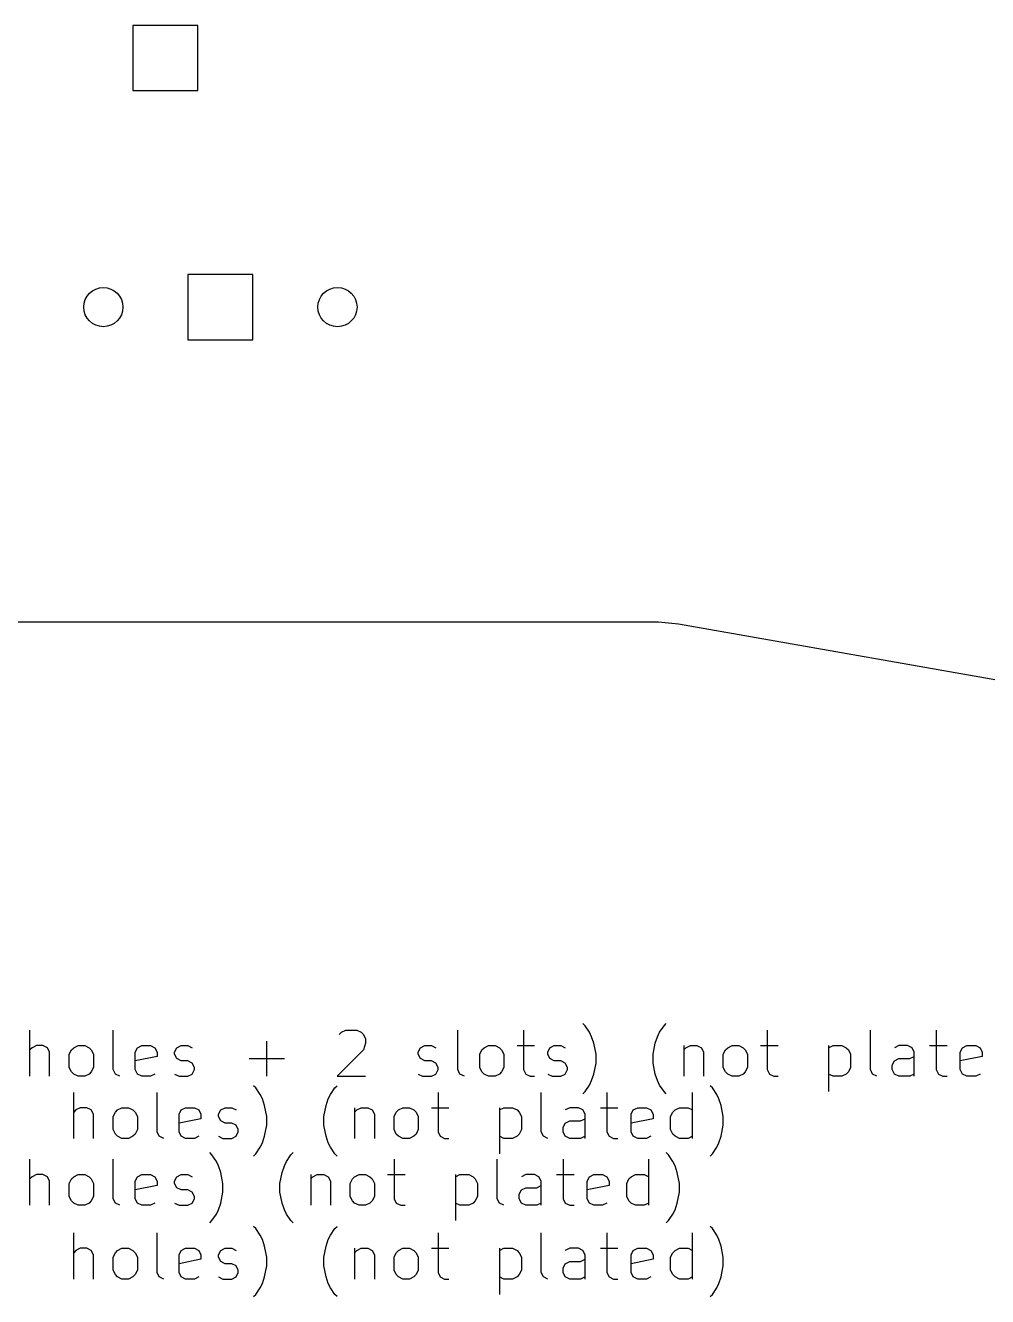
# Model space of a CAD drawing. Extents: x 52 to 383, y -189 to -68.
# Drawn here: x 93.4 to 135.1, y -189.4 to -134.2 of the extents above; entities that cross this region are included whole.
import ezdxf

# ---------------------------------------------------------------- set-up
doc = ezdxf.new("R2010")
doc.units = 0
doc.layers.add('BLACK', color=7, linetype='CONTINUOUS')

msp = doc.modelspace()

# ---------------------------------------------------------------- linework, layer by layer
at = {"layer": 'BLACK', "linetype": 'CONTINUOUS'}
for p, q in [((100.844, -134.192), (98.016, -134.192)), ((98.016, -134.192), (98.016, -137.021)), ((100.844, -137.021), (100.844, -134.192)), ((98.016, -137.021), (100.844, -137.021)), ((103.232, -145.002), (100.404, -145.002)), ((100.404, -145.002), (100.404, -147.831)), ((103.232, -147.831), (103.232, -145.002)), ((100.404, -147.831), (103.232, -147.831)), ((120.829, -160.091), (58.7374, -160.091)), ((121.696, -160.167), (120.829, -160.091)), ((191.113, -172.386), (121.696, -160.167)), ((117.642, -177.601), (117.547, -177.506)), ((117.833, -177.886), (117.642, -177.601)), ((120.88, -177.886), (121.071, -177.601)), ((121.071, -177.601), (121.166, -177.506)), ((93.5469, -179.791), (93.5469, -177.791)), ((97.1659, -179.506), (97.1659, -177.791)), ((106.975, -177.982), (107.071, -177.886)), ((107.071, -177.886), (107.261, -177.791)), ((107.261, -177.791), (107.737, -177.791)), ((107.737, -177.791), (107.928, -177.886)), ((107.928, -177.886), (108.023, -177.982)), ((108.023, -177.982), (108.118, -178.172)), ((112.118, -179.506), (112.118, -177.791)), ((114.975, -177.791), (114.975, -179.506)), ((117.928, -178.077), (117.833, -177.886)), ((118.023, -178.363), (117.928, -178.077)), ((120.69, -178.363), (120.785, -178.077)), ((120.785, -178.077), (120.88, -177.886)), ((125.547, -177.791), (125.547, -179.506)), ((130.023, -179.506), (130.023, -177.791)), ((132.88, -177.791), (132.88, -179.506)), ((93.6421, -178.553), (93.5469, -178.648)), ((93.8326, -178.458), (93.6421, -178.553)), ((94.1183, -178.458), (93.8326, -178.458)), ((94.3088, -178.553), (94.1183, -178.458)), ((94.404, -178.744), (94.3088, -178.553)), ((95.2612, -178.839), (95.3564, -178.648)), ((95.3564, -178.648), (95.4516, -178.553)), ((95.4516, -178.553), (95.6421, -178.458)), ((95.6421, -178.458), (95.9278, -178.458)), ((95.9278, -178.458), (96.1183, -178.553)), ((96.1183, -178.553), (96.2135, -178.648)), ((96.2135, -178.648), (96.3088, -178.839)), ((98.1183, -178.744), (98.2135, -178.553)), ((98.2135, -178.553), (98.404, -178.458)), ((98.404, -178.458), (98.785, -178.458)), ((98.785, -178.458), (98.9754, -178.553)), ((98.9754, -178.553), (99.0707, -178.744)), ((99.8326, -178.744), (99.9278, -178.553)), ((99.9278, -178.553), (100.118, -178.458)), ((100.118, -178.458), (100.404, -178.458)), ((100.404, -178.458), (100.594, -178.553)), ((103.833, -179.791), (103.833, -178.267)), ((108.023, -178.648), (106.88, -179.791)), ((108.118, -178.363), (108.023, -178.648)), ((108.118, -178.172), (108.118, -178.363)), ((110.404, -178.744), (110.499, -178.553)), ((110.499, -178.553), (110.69, -178.458)), ((110.69, -178.458), (110.975, -178.458)), ((110.975, -178.458), (111.166, -178.553)), ((113.071, -178.839), (113.166, -178.648)), ((113.166, -178.648), (113.261, -178.553)), ((113.261, -178.553), (113.452, -178.458)), ((113.452, -178.458), (113.737, -178.458)), ((113.737, -178.458), (113.928, -178.553)), ((113.928, -178.553), (114.023, -178.648)), ((114.023, -178.648), (114.118, -178.839)), ((114.69, -178.458), (115.452, -178.458)), ((116.023, -178.744), (116.118, -178.553)), ((116.118, -178.553), (116.309, -178.458)), ((116.309, -178.458), (116.594, -178.458)), ((116.594, -178.458), (116.785, -178.553)), ((118.118, -178.839), (118.023, -178.363)), ((120.594, -178.839), (120.69, -178.363)), ((121.928, -178.458), (121.928, -179.791)), ((121.928, -178.648), (122.023, -178.553)), ((122.023, -178.553), (122.214, -178.458)), ((122.214, -178.458), (122.499, -178.458)), ((122.499, -178.458), (122.69, -178.553)), ((122.69, -178.553), (122.785, -178.744)), ((123.642, -178.839), (123.737, -178.648)), ((123.737, -178.648), (123.833, -178.553)), ((123.833, -178.553), (124.023, -178.458)), ((124.023, -178.458), (124.309, -178.458)), ((124.309, -178.458), (124.499, -178.553)), ((124.499, -178.553), (124.594, -178.648)), ((124.594, -178.648), (124.69, -178.839)), ((125.261, -178.458), (126.023, -178.458)), ((128.214, -178.458), (128.214, -180.458)), ((128.214, -178.553), (128.404, -178.458)), ((128.404, -178.458), (128.785, -178.458)), ((128.785, -178.458), (128.975, -178.553)), ((128.975, -178.553), (129.071, -178.648)), ((129.071, -178.648), (129.166, -178.839)), ((131.261, -178.458), (131.071, -178.553)), ((131.642, -178.458), (131.261, -178.458)), ((131.833, -178.553), (131.642, -178.458)), ((131.928, -178.744), (131.833, -178.553)), ((132.594, -178.458), (133.356, -178.458)), ((133.928, -178.744), (134.023, -178.553)), ((134.023, -178.553), (134.214, -178.458)), ((134.214, -178.458), (134.594, -178.458)), ((134.594, -178.458), (134.785, -178.553)), ((134.785, -178.553), (134.88, -178.744)), ((94.404, -179.791), (94.404, -178.744)), ((95.2612, -179.41), (95.2612, -178.839)), ((96.3088, -178.839), (96.3088, -179.41)), ((98.1183, -179.506), (98.1183, -178.744)), ((99.0707, -178.934), (98.1183, -179.125)), ((99.0707, -178.744), (99.0707, -178.934)), ((99.8326, -178.839), (99.8326, -178.744)), ((99.9278, -179.029), (99.8326, -178.839)), ((100.118, -179.125), (99.9278, -179.029)), ((100.404, -179.125), (100.118, -179.125)), ((100.594, -179.22), (100.404, -179.125)), ((100.69, -179.41), (100.594, -179.22)), ((103.071, -179.029), (104.594, -179.029)), ((110.404, -178.839), (110.404, -178.744)), ((110.499, -179.029), (110.404, -178.839)), ((110.69, -179.125), (110.499, -179.029)), ((110.975, -179.125), (110.69, -179.125)), ((111.166, -179.22), (110.975, -179.125)), ((111.261, -179.41), (111.166, -179.22)), ((113.071, -179.41), (113.071, -178.839)), ((114.118, -178.839), (114.118, -179.41)), ((116.023, -178.839), (116.023, -178.744)), ((116.118, -179.029), (116.023, -178.839)), ((116.309, -179.125), (116.118, -179.029)), ((116.594, -179.125), (116.309, -179.125)), ((116.785, -179.22), (116.594, -179.125)), ((116.88, -179.41), (116.785, -179.22)), ((118.023, -179.696), (118.118, -179.22)), ((118.118, -179.22), (118.118, -178.839)), ((120.594, -179.22), (120.594, -178.839)), ((120.69, -179.696), (120.594, -179.22)), ((122.785, -178.744), (122.785, -179.791)), ((123.642, -179.41), (123.642, -178.839)), ((124.69, -178.839), (124.69, -179.41)), ((129.166, -178.839), (129.166, -179.41)), ((130.975, -179.315), (131.071, -179.125)), ((131.071, -179.125), (131.261, -179.029)), ((131.261, -179.029), (131.737, -179.029)), ((131.737, -179.029), (131.928, -178.934)), ((131.928, -179.791), (131.928, -178.744)), ((133.928, -179.506), (133.928, -178.744)), ((134.88, -178.934), (133.928, -179.125)), ((134.88, -178.744), (134.88, -178.934)), ((95.3564, -179.601), (95.2612, -179.41)), ((95.4516, -179.696), (95.3564, -179.601)), ((95.6421, -179.791), (95.4516, -179.696)), ((95.9278, -179.791), (95.6421, -179.791)), ((96.1183, -179.696), (95.9278, -179.791)), ((96.2135, -179.601), (96.1183, -179.696)), ((96.3088, -179.41), (96.2135, -179.601)), ((97.2612, -179.696), (97.1659, -179.506)), ((97.4516, -179.791), (97.2612, -179.696)), ((98.2135, -179.696), (98.1183, -179.506)), ((98.404, -179.791), (98.2135, -179.696)), ((98.785, -179.791), (98.404, -179.791)), ((98.9754, -179.696), (98.785, -179.791)), ((99.8326, -179.696), (100.023, -179.791)), ((100.023, -179.791), (100.404, -179.791)), ((100.404, -179.791), (100.594, -179.696)), ((100.594, -179.696), (100.69, -179.506)), ((100.69, -179.506), (100.69, -179.41)), ((106.88, -179.791), (108.118, -179.791)), ((110.404, -179.696), (110.594, -179.791)), ((110.594, -179.791), (110.975, -179.791)), ((110.975, -179.791), (111.166, -179.696)), ((111.166, -179.696), (111.261, -179.506)), ((111.261, -179.506), (111.261, -179.41)), ((112.214, -179.696), (112.118, -179.506)), ((112.404, -179.791), (112.214, -179.696)), ((113.166, -179.601), (113.071, -179.41)), ((113.261, -179.696), (113.166, -179.601)), ((113.452, -179.791), (113.261, -179.696)), ((113.737, -179.791), (113.452, -179.791)), ((113.928, -179.696), (113.737, -179.791)), ((114.023, -179.601), (113.928, -179.696)), ((114.118, -179.41), (114.023, -179.601)), ((114.975, -179.506), (115.071, -179.696)), ((115.071, -179.696), (115.261, -179.791)), ((115.261, -179.791), (115.452, -179.791)), ((116.023, -179.696), (116.214, -179.791)), ((116.214, -179.791), (116.594, -179.791)), ((116.594, -179.791), (116.785, -179.696)), ((116.785, -179.696), (116.88, -179.506)), ((116.88, -179.506), (116.88, -179.41)), ((117.928, -179.982), (118.023, -179.696)), ((120.785, -179.982), (120.69, -179.696)), ((123.737, -179.601), (123.642, -179.41)), ((123.833, -179.696), (123.737, -179.601)), ((124.023, -179.791), (123.833, -179.696)), ((124.309, -179.791), (124.023, -179.791)), ((124.499, -179.696), (124.309, -179.791)), ((124.594, -179.601), (124.499, -179.696)), ((124.69, -179.41), (124.594, -179.601)), ((125.547, -179.506), (125.642, -179.696)), ((125.642, -179.696), (125.833, -179.791)), ((125.833, -179.791), (126.023, -179.791)), ((128.404, -179.791), (128.214, -179.696)), ((128.785, -179.791), (128.404, -179.791)), ((128.975, -179.696), (128.785, -179.791)), ((129.071, -179.601), (128.975, -179.696)), ((129.166, -179.41), (129.071, -179.601)), ((130.118, -179.696), (130.023, -179.506)), ((130.309, -179.791), (130.118, -179.696)), ((130.975, -179.506), (130.975, -179.315)), ((131.071, -179.696), (130.975, -179.506)), ((131.261, -179.791), (131.071, -179.696)), ((131.737, -179.791), (131.261, -179.791)), ((131.928, -179.696), (131.737, -179.791)), ((132.88, -179.506), (132.975, -179.696)), ((132.975, -179.696), (133.166, -179.791)), ((133.166, -179.791), (133.356, -179.791)), ((134.023, -179.696), (133.928, -179.506)), ((134.214, -179.791), (134.023, -179.696)), ((134.594, -179.791), (134.214, -179.791)), ((134.785, -179.696), (134.594, -179.791)), ((103.356, -180.301), (103.261, -180.206)), ((103.547, -180.586), (103.356, -180.301)), ((106.594, -180.586), (106.785, -180.301)), ((106.785, -180.301), (106.88, -180.206)), ((117.642, -180.458), (117.833, -180.172)), ((117.833, -180.172), (117.928, -179.982)), ((120.88, -180.172), (120.785, -179.982)), ((121.071, -180.458), (120.88, -180.172)), ((123.166, -180.301), (123.071, -180.206)), ((123.356, -180.586), (123.166, -180.301)), ((95.4516, -182.491), (95.4516, -180.491)), ((99.0707, -182.206), (99.0707, -180.491)), ((103.642, -180.777), (103.547, -180.586)), ((103.737, -181.063), (103.642, -180.777)), ((106.404, -181.063), (106.499, -180.777)), ((106.499, -180.777), (106.594, -180.586)), ((111.261, -180.491), (111.261, -182.206)), ((115.737, -182.206), (115.737, -180.491)), ((117.547, -180.553), (117.642, -180.458)), ((118.594, -180.491), (118.594, -182.206)), ((121.166, -180.553), (121.071, -180.458)), ((122.309, -182.491), (122.309, -180.491)), ((123.452, -180.777), (123.356, -180.586)), ((123.547, -181.063), (123.452, -180.777)), ((95.5469, -181.253), (95.4516, -181.348)), ((95.7373, -181.158), (95.5469, -181.253)), ((96.0231, -181.158), (95.7373, -181.158)), ((96.2135, -181.253), (96.0231, -181.158)), ((96.3088, -181.444), (96.2135, -181.253)), ((96.3088, -182.491), (96.3088, -181.444)), ((97.1659, -181.539), (97.2612, -181.348)), ((97.2612, -181.348), (97.3564, -181.253)), ((97.3564, -181.253), (97.5469, -181.158)), ((97.5469, -181.158), (97.8326, -181.158)), ((97.8326, -181.158), (98.0231, -181.253)), ((98.0231, -181.253), (98.1183, -181.348)), ((98.1183, -181.348), (98.2135, -181.539)), ((100.023, -181.444), (100.118, -181.253)), ((100.023, -182.206), (100.023, -181.444)), ((100.118, -181.253), (100.309, -181.158)), ((100.309, -181.158), (100.69, -181.158)), ((100.69, -181.158), (100.88, -181.253)), ((100.88, -181.253), (100.975, -181.444)), ((100.975, -181.444), (100.975, -181.634)), ((101.737, -181.444), (101.833, -181.253)), ((101.737, -181.539), (101.737, -181.444)), ((101.833, -181.253), (102.023, -181.158)), ((102.023, -181.158), (102.309, -181.158)), ((102.309, -181.158), (102.499, -181.253)), ((103.833, -181.539), (103.737, -181.063)), ((106.309, -181.539), (106.404, -181.063)), ((107.642, -181.158), (107.642, -182.491)), ((107.642, -181.348), (107.737, -181.253)), ((107.737, -181.253), (107.928, -181.158)), ((107.928, -181.158), (108.214, -181.158)), ((108.214, -181.158), (108.404, -181.253)), ((108.404, -181.253), (108.499, -181.444)), ((108.499, -181.444), (108.499, -182.491)), ((109.356, -181.539), (109.452, -181.348)), ((109.452, -181.348), (109.547, -181.253)), ((109.547, -181.253), (109.737, -181.158)), ((109.737, -181.158), (110.023, -181.158)), ((110.023, -181.158), (110.214, -181.253)), ((110.214, -181.253), (110.309, -181.348)), ((110.309, -181.348), (110.404, -181.539)), ((110.975, -181.158), (111.737, -181.158)), ((113.928, -181.158), (113.928, -183.158)), ((113.928, -181.253), (114.118, -181.158)), ((114.118, -181.158), (114.499, -181.158)), ((114.499, -181.158), (114.69, -181.253)), ((114.69, -181.253), (114.785, -181.348)), ((114.785, -181.348), (114.88, -181.539)), ((116.975, -181.158), (116.785, -181.253)), ((117.356, -181.158), (116.975, -181.158)), ((117.547, -181.253), (117.356, -181.158)), ((117.642, -181.444), (117.547, -181.253)), ((117.642, -182.491), (117.642, -181.444)), ((118.309, -181.158), (119.071, -181.158)), ((119.642, -181.444), (119.737, -181.253)), ((119.642, -182.206), (119.642, -181.444)), ((119.737, -181.253), (119.928, -181.158)), ((119.928, -181.158), (120.309, -181.158)), ((120.309, -181.158), (120.499, -181.253)), ((120.499, -181.253), (120.594, -181.444)), ((120.594, -181.444), (120.594, -181.634)), ((121.356, -181.539), (121.452, -181.348)), ((121.452, -181.348), (121.547, -181.253)), ((121.547, -181.253), (121.737, -181.158)), ((121.737, -181.158), (122.118, -181.158)), ((122.118, -181.158), (122.309, -181.253)), ((123.642, -181.539), (123.547, -181.063)), ((97.1659, -182.11), (97.1659, -181.539)), ((98.2135, -181.539), (98.2135, -182.11)), ((100.975, -181.634), (100.023, -181.825)), ((101.833, -181.729), (101.737, -181.539)), ((102.023, -181.825), (101.833, -181.729)), ((102.309, -181.825), (102.023, -181.825)), ((102.499, -181.92), (102.309, -181.825)), ((102.594, -182.11), (102.499, -181.92)), ((103.737, -182.396), (103.833, -181.92)), ((103.833, -181.92), (103.833, -181.539)), ((106.309, -181.92), (106.309, -181.539)), ((106.404, -182.396), (106.309, -181.92)), ((109.356, -182.11), (109.356, -181.539)), ((110.404, -181.539), (110.404, -182.11)), ((114.88, -181.539), (114.88, -182.11)), ((116.69, -182.015), (116.785, -181.825)), ((116.69, -182.206), (116.69, -182.015)), ((116.785, -181.825), (116.975, -181.729)), ((116.975, -181.729), (117.452, -181.729)), ((117.452, -181.729), (117.642, -181.634)), ((120.594, -181.634), (119.642, -181.825)), ((121.356, -182.11), (121.356, -181.539)), ((123.547, -182.396), (123.642, -181.92)), ((123.642, -181.92), (123.642, -181.539)), ((97.2612, -182.301), (97.1659, -182.11)), ((97.3564, -182.396), (97.2612, -182.301)), ((97.5469, -182.491), (97.3564, -182.396)), ((97.8326, -182.491), (97.5469, -182.491)), ((98.0231, -182.396), (97.8326, -182.491)), ((98.1183, -182.301), (98.0231, -182.396)), ((98.2135, -182.11), (98.1183, -182.301)), ((99.1659, -182.396), (99.0707, -182.206)), ((99.3564, -182.491), (99.1659, -182.396)), ((100.118, -182.396), (100.023, -182.206)), ((100.309, -182.491), (100.118, -182.396)), ((100.69, -182.491), (100.309, -182.491)), ((100.88, -182.396), (100.69, -182.491)), ((101.737, -182.396), (101.928, -182.491)), ((101.928, -182.491), (102.309, -182.491)), ((102.309, -182.491), (102.499, -182.396)), ((102.499, -182.396), (102.594, -182.206)), ((102.594, -182.206), (102.594, -182.11)), ((103.642, -182.682), (103.737, -182.396)), ((106.499, -182.682), (106.404, -182.396)), ((109.452, -182.301), (109.356, -182.11)), ((109.547, -182.396), (109.452, -182.301)), ((109.737, -182.491), (109.547, -182.396)), ((110.023, -182.491), (109.737, -182.491)), ((110.214, -182.396), (110.023, -182.491)), ((110.309, -182.301), (110.214, -182.396)), ((110.404, -182.11), (110.309, -182.301)), ((111.261, -182.206), (111.356, -182.396)), ((111.356, -182.396), (111.547, -182.491)), ((111.547, -182.491), (111.737, -182.491)), ((114.118, -182.491), (113.928, -182.396)), ((114.499, -182.491), (114.118, -182.491)), ((114.69, -182.396), (114.499, -182.491)), ((114.785, -182.301), (114.69, -182.396)), ((114.88, -182.11), (114.785, -182.301)), ((115.833, -182.396), (115.737, -182.206)), ((116.023, -182.491), (115.833, -182.396)), ((116.785, -182.396), (116.69, -182.206)), ((116.975, -182.491), (116.785, -182.396)), ((117.452, -182.491), (116.975, -182.491)), ((117.642, -182.396), (117.452, -182.491)), ((118.594, -182.206), (118.69, -182.396)), ((118.69, -182.396), (118.88, -182.491)), ((118.88, -182.491), (119.071, -182.491)), ((119.737, -182.396), (119.642, -182.206)), ((119.928, -182.491), (119.737, -182.396)), ((120.309, -182.491), (119.928, -182.491)), ((120.499, -182.396), (120.309, -182.491)), ((121.452, -182.301), (121.356, -182.11)), ((121.547, -182.396), (121.452, -182.301)), ((121.737, -182.491), (121.547, -182.396)), ((122.118, -182.491), (121.737, -182.491)), ((122.309, -182.396), (122.118, -182.491)), ((123.452, -182.682), (123.547, -182.396)), ((101.452, -183.201), (101.356, -183.106)), ((103.356, -183.158), (103.547, -182.872)), ((103.547, -182.872), (103.642, -182.682)), ((104.88, -183.201), (104.975, -183.106)), ((106.594, -182.872), (106.499, -182.682)), ((106.785, -183.158), (106.594, -182.872)), ((121.261, -183.201), (121.166, -183.106)), ((123.166, -183.158), (123.356, -182.872)), ((123.356, -182.872), (123.452, -182.682)), ((93.5469, -185.391), (93.5469, -183.391)), ((97.1659, -185.106), (97.1659, -183.391)), ((101.642, -183.486), (101.452, -183.201)), ((101.737, -183.677), (101.642, -183.486)), ((101.833, -183.963), (101.737, -183.677)), ((103.261, -183.253), (103.356, -183.158)), ((104.499, -183.963), (104.594, -183.677)), ((104.594, -183.677), (104.69, -183.486)), ((104.69, -183.486), (104.88, -183.201)), ((106.88, -183.253), (106.785, -183.158)), ((109.356, -183.391), (109.356, -185.106)), ((113.833, -185.106), (113.833, -183.391)), ((116.69, -183.391), (116.69, -185.106)), ((120.404, -185.391), (120.404, -183.391)), ((121.452, -183.486), (121.261, -183.201)), ((121.547, -183.677), (121.452, -183.486)), ((121.642, -183.963), (121.547, -183.677)), ((123.071, -183.253), (123.166, -183.158)), ((93.6421, -184.153), (93.5469, -184.248)), ((93.8326, -184.058), (93.6421, -184.153)), ((94.1183, -184.058), (93.8326, -184.058)), ((94.3088, -184.153), (94.1183, -184.058)), ((94.404, -184.344), (94.3088, -184.153)), ((95.3564, -184.248), (95.4516, -184.153)), ((95.4516, -184.153), (95.6421, -184.058)), ((95.6421, -184.058), (95.9278, -184.058)), ((95.9278, -184.058), (96.1183, -184.153)), ((96.1183, -184.153), (96.2135, -184.248)), ((98.1183, -184.344), (98.2135, -184.153)), ((98.2135, -184.153), (98.404, -184.058)), ((98.404, -184.058), (98.785, -184.058)), ((98.785, -184.058), (98.9754, -184.153)), ((98.9754, -184.153), (99.0707, -184.344)), ((99.8326, -184.344), (99.9278, -184.153)), ((99.9278, -184.153), (100.118, -184.058)), ((100.118, -184.058), (100.404, -184.058)), ((100.404, -184.058), (100.594, -184.153)), ((101.928, -184.439), (101.833, -183.963)), ((104.404, -184.439), (104.499, -183.963)), ((105.737, -184.058), (105.737, -185.391)), ((105.737, -184.248), (105.833, -184.153)), ((105.833, -184.153), (106.023, -184.058)), ((106.023, -184.058), (106.309, -184.058)), ((106.309, -184.058), (106.499, -184.153)), ((106.499, -184.153), (106.594, -184.344)), ((107.547, -184.248), (107.642, -184.153)), ((107.642, -184.153), (107.833, -184.058)), ((107.833, -184.058), (108.118, -184.058)), ((108.118, -184.058), (108.309, -184.153)), ((108.309, -184.153), (108.404, -184.248)), ((109.071, -184.058), (109.833, -184.058)), ((112.023, -184.058), (112.023, -186.058)), ((112.023, -184.153), (112.214, -184.058)), ((112.214, -184.058), (112.594, -184.058)), ((112.594, -184.058), (112.785, -184.153)), ((112.785, -184.153), (112.88, -184.248)), ((115.071, -184.058), (114.88, -184.153)), ((115.452, -184.058), (115.071, -184.058)), ((115.642, -184.153), (115.452, -184.058)), ((115.737, -184.344), (115.642, -184.153)), ((116.404, -184.058), (117.166, -184.058)), ((117.737, -184.344), (117.833, -184.153)), ((117.833, -184.153), (118.023, -184.058)), ((118.023, -184.058), (118.404, -184.058)), ((118.404, -184.058), (118.594, -184.153)), ((118.594, -184.153), (118.69, -184.344)), ((119.547, -184.248), (119.642, -184.153)), ((119.642, -184.153), (119.833, -184.058)), ((119.833, -184.058), (120.214, -184.058)), ((120.214, -184.058), (120.404, -184.153)), ((121.737, -184.439), (121.642, -183.963)), ((94.404, -185.391), (94.404, -184.344)), ((95.2612, -184.439), (95.3564, -184.248)), ((95.2612, -185.01), (95.2612, -184.439)), ((96.2135, -184.248), (96.3088, -184.439)), ((96.3088, -184.439), (96.3088, -185.01)), ((98.1183, -185.106), (98.1183, -184.344)), ((99.0707, -184.534), (98.1183, -184.725)), ((99.0707, -184.344), (99.0707, -184.534)), ((99.8326, -184.439), (99.8326, -184.344)), ((99.9278, -184.629), (99.8326, -184.439)), ((100.118, -184.725), (99.9278, -184.629)), ((100.404, -184.725), (100.118, -184.725)), ((100.594, -184.82), (100.404, -184.725)), ((101.928, -184.82), (101.928, -184.439)), ((104.404, -184.82), (104.404, -184.439)), ((106.594, -184.344), (106.594, -185.391)), ((107.452, -184.439), (107.547, -184.248)), ((107.452, -185.01), (107.452, -184.439)), ((108.404, -184.248), (108.499, -184.439)), ((108.499, -184.439), (108.499, -185.01)), ((112.88, -184.248), (112.975, -184.439)), ((112.975, -184.439), (112.975, -185.01)), ((114.785, -184.915), (114.88, -184.725)), ((114.88, -184.725), (115.071, -184.629)), ((115.071, -184.629), (115.547, -184.629)), ((115.547, -184.629), (115.737, -184.534)), ((115.737, -185.391), (115.737, -184.344)), ((117.737, -185.106), (117.737, -184.344)), ((118.69, -184.534), (117.737, -184.725)), ((118.69, -184.344), (118.69, -184.534)), ((119.452, -184.439), (119.547, -184.248)), ((119.452, -185.01), (119.452, -184.439)), ((121.737, -184.82), (121.737, -184.439)), ((95.3564, -185.201), (95.2612, -185.01)), ((95.4516, -185.296), (95.3564, -185.201)), ((95.6421, -185.391), (95.4516, -185.296)), ((96.1183, -185.296), (95.9278, -185.391)), ((96.2135, -185.201), (96.1183, -185.296)), ((96.3088, -185.01), (96.2135, -185.201)), ((97.2612, -185.296), (97.1659, -185.106)), ((97.4516, -185.391), (97.2612, -185.296)), ((98.2135, -185.296), (98.1183, -185.106)), ((98.404, -185.391), (98.2135, -185.296)), ((98.9754, -185.296), (98.785, -185.391)), ((99.8326, -185.296), (100.023, -185.391)), ((100.404, -185.391), (100.594, -185.296)), ((100.69, -185.01), (100.594, -184.82)), ((100.594, -185.296), (100.69, -185.106)), ((100.69, -185.106), (100.69, -185.01)), ((101.737, -185.582), (101.833, -185.296)), ((101.833, -185.296), (101.928, -184.82)), ((104.499, -185.296), (104.404, -184.82)), ((104.594, -185.582), (104.499, -185.296)), ((107.547, -185.201), (107.452, -185.01)), ((107.642, -185.296), (107.547, -185.201)), ((107.833, -185.391), (107.642, -185.296)), ((108.309, -185.296), (108.118, -185.391)), ((108.404, -185.201), (108.309, -185.296)), ((108.499, -185.01), (108.404, -185.201)), ((109.356, -185.106), (109.452, -185.296)), ((109.452, -185.296), (109.642, -185.391)), ((112.214, -185.391), (112.023, -185.296)), ((112.785, -185.296), (112.594, -185.391)), ((112.88, -185.201), (112.785, -185.296)), ((112.975, -185.01), (112.88, -185.201)), ((113.928, -185.296), (113.833, -185.106)), ((114.118, -185.391), (113.928, -185.296)), ((114.785, -185.106), (114.785, -184.915)), ((114.88, -185.296), (114.785, -185.106)), ((115.071, -185.391), (114.88, -185.296)), ((115.737, -185.296), (115.547, -185.391)), ((116.69, -185.106), (116.785, -185.296)), ((116.785, -185.296), (116.975, -185.391)), ((117.833, -185.296), (117.737, -185.106)), ((118.023, -185.391), (117.833, -185.296)), ((118.594, -185.296), (118.404, -185.391)), ((119.547, -185.201), (119.452, -185.01)), ((119.642, -185.296), (119.547, -185.201)), ((119.833, -185.391), (119.642, -185.296)), ((120.404, -185.296), (120.214, -185.391)), ((121.547, -185.582), (121.642, -185.296)), ((121.642, -185.296), (121.737, -184.82)), ((95.9278, -185.391), (95.6421, -185.391)), ((98.785, -185.391), (98.404, -185.391)), ((100.023, -185.391), (100.404, -185.391)), ((101.452, -186.058), (101.642, -185.772)), ((101.642, -185.772), (101.737, -185.582)), ((104.69, -185.772), (104.594, -185.582)), ((104.88, -186.058), (104.69, -185.772)), ((108.118, -185.391), (107.833, -185.391)), ((109.642, -185.391), (109.833, -185.391)), ((112.594, -185.391), (112.214, -185.391)), ((115.547, -185.391), (115.071, -185.391)), ((116.975, -185.391), (117.166, -185.391)), ((118.404, -185.391), (118.023, -185.391)), ((120.214, -185.391), (119.833, -185.391)), ((121.261, -186.058), (121.452, -185.772)), ((121.452, -185.772), (121.547, -185.582)), ((101.356, -186.153), (101.452, -186.058)), ((103.356, -186.401), (103.261, -186.306)), ((103.547, -186.686), (103.356, -186.401)), ((104.975, -186.153), (104.88, -186.058)), ((106.594, -186.686), (106.785, -186.401)), ((106.785, -186.401), (106.88, -186.306)), ((121.166, -186.153), (121.261, -186.058)), ((123.166, -186.401), (123.071, -186.306)), ((123.356, -186.686), (123.166, -186.401)), ((95.4516, -188.591), (95.4516, -186.591)), ((99.0707, -188.306), (99.0707, -186.591)), ((103.642, -186.877), (103.547, -186.686)), ((103.737, -187.163), (103.642, -186.877)), ((106.404, -187.163), (106.499, -186.877)), ((106.499, -186.877), (106.594, -186.686)), ((111.261, -186.591), (111.261, -188.306)), ((115.737, -188.306), (115.737, -186.591)), ((118.594, -186.591), (118.594, -188.306)), ((122.309, -188.591), (122.309, -186.591)), ((123.452, -186.877), (123.356, -186.686)), ((123.547, -187.163), (123.452, -186.877)), ((95.5469, -187.353), (95.4516, -187.448)), ((95.7373, -187.258), (95.5469, -187.353)), ((96.0231, -187.258), (95.7373, -187.258)), ((96.2135, -187.353), (96.0231, -187.258)), ((96.3088, -187.544), (96.2135, -187.353)), ((96.3088, -188.591), (96.3088, -187.544)), ((97.1659, -187.639), (97.2612, -187.448)), ((97.2612, -187.448), (97.3564, -187.353)), ((97.3564, -187.353), (97.5469, -187.258)), ((97.5469, -187.258), (97.8326, -187.258)), ((97.8326, -187.258), (98.0231, -187.353)), ((98.0231, -187.353), (98.1183, -187.448)), ((98.1183, -187.448), (98.2135, -187.639)), ((100.023, -187.544), (100.118, -187.353)), ((100.023, -188.306), (100.023, -187.544)), ((100.118, -187.353), (100.309, -187.258)), ((100.309, -187.258), (100.69, -187.258)), ((100.69, -187.258), (100.88, -187.353)), ((100.88, -187.353), (100.975, -187.544)), ((100.975, -187.544), (100.975, -187.734)), ((101.737, -187.544), (101.833, -187.353)), ((101.737, -187.639), (101.737, -187.544)), ((101.833, -187.353), (102.023, -187.258)), ((102.023, -187.258), (102.309, -187.258)), ((102.309, -187.258), (102.499, -187.353)), ((103.833, -187.639), (103.737, -187.163)), ((106.309, -187.639), (106.404, -187.163)), ((107.642, -187.258), (107.642, -188.591)), ((107.642, -187.448), (107.737, -187.353)), ((107.737, -187.353), (107.928, -187.258)), ((107.928, -187.258), (108.214, -187.258)), ((108.214, -187.258), (108.404, -187.353)), ((108.404, -187.353), (108.499, -187.544)), ((108.499, -187.544), (108.499, -188.591)), ((109.356, -187.639), (109.452, -187.448)), ((109.452, -187.448), (109.547, -187.353)), ((109.547, -187.353), (109.737, -187.258)), ((109.737, -187.258), (110.023, -187.258)), ((110.023, -187.258), (110.214, -187.353)), ((110.214, -187.353), (110.309, -187.448)), ((110.309, -187.448), (110.404, -187.639)), ((110.975, -187.258), (111.737, -187.258)), ((113.928, -187.258), (113.928, -189.258)), ((113.928, -187.353), (114.118, -187.258)), ((114.118, -187.258), (114.499, -187.258)), ((114.499, -187.258), (114.69, -187.353)), ((114.69, -187.353), (114.785, -187.448)), ((114.785, -187.448), (114.88, -187.639)), ((116.975, -187.258), (116.785, -187.353)), ((117.356, -187.258), (116.975, -187.258)), ((117.547, -187.353), (117.356, -187.258)), ((117.642, -187.544), (117.547, -187.353)), ((117.642, -188.591), (117.642, -187.544)), ((118.309, -187.258), (119.071, -187.258)), ((119.642, -187.544), (119.737, -187.353)), ((119.642, -188.306), (119.642, -187.544)), ((119.737, -187.353), (119.928, -187.258)), ((119.928, -187.258), (120.309, -187.258)), ((120.309, -187.258), (120.499, -187.353)), ((120.499, -187.353), (120.594, -187.544)), ((120.594, -187.544), (120.594, -187.734)), ((121.356, -187.639), (121.452, -187.448)), ((121.452, -187.448), (121.547, -187.353)), ((121.547, -187.353), (121.737, -187.258)), ((121.737, -187.258), (122.118, -187.258)), ((122.118, -187.258), (122.309, -187.353)), ((123.642, -187.639), (123.547, -187.163)), ((97.1659, -188.21), (97.1659, -187.639)), ((98.2135, -187.639), (98.2135, -188.21)), ((100.975, -187.734), (100.023, -187.925)), ((101.833, -187.829), (101.737, -187.639)), ((102.023, -187.925), (101.833, -187.829)), ((102.309, -187.925), (102.023, -187.925)), ((102.499, -188.02), (102.309, -187.925)), ((102.594, -188.21), (102.499, -188.02)), ((103.737, -188.496), (103.833, -188.02)), ((103.833, -188.02), (103.833, -187.639)), ((106.309, -188.02), (106.309, -187.639)), ((106.404, -188.496), (106.309, -188.02)), ((109.356, -188.21), (109.356, -187.639)), ((110.404, -187.639), (110.404, -188.21)), ((114.88, -187.639), (114.88, -188.21)), ((116.69, -188.115), (116.785, -187.925)), ((116.785, -187.925), (116.975, -187.829)), ((116.975, -187.829), (117.452, -187.829)), ((117.452, -187.829), (117.642, -187.734)), ((120.594, -187.734), (119.642, -187.925)), ((121.356, -188.21), (121.356, -187.639)), ((123.547, -188.496), (123.642, -188.02)), ((123.642, -188.02), (123.642, -187.639)), ((97.2612, -188.401), (97.1659, -188.21)), ((97.3564, -188.496), (97.2612, -188.401)), ((97.5469, -188.591), (97.3564, -188.496)), ((97.8326, -188.591), (97.5469, -188.591)), ((98.0231, -188.496), (97.8326, -188.591)), ((98.1183, -188.401), (98.0231, -188.496)), ((98.2135, -188.21), (98.1183, -188.401)), ((99.1659, -188.496), (99.0707, -188.306)), ((99.3564, -188.591), (99.1659, -188.496)), ((100.118, -188.496), (100.023, -188.306)), ((100.309, -188.591), (100.118, -188.496)), ((100.69, -188.591), (100.309, -188.591)), ((100.88, -188.496), (100.69, -188.591)), ((101.737, -188.496), (101.928, -188.591)), ((101.928, -188.591), (102.309, -188.591)), ((102.309, -188.591), (102.499, -188.496)), ((102.499, -188.496), (102.594, -188.306)), ((102.594, -188.306), (102.594, -188.21)), ((103.642, -188.782), (103.737, -188.496)), ((106.499, -188.782), (106.404, -188.496)), ((109.452, -188.401), (109.356, -188.21)), ((109.547, -188.496), (109.452, -188.401)), ((109.737, -188.591), (109.547, -188.496)), ((110.023, -188.591), (109.737, -188.591)), ((110.214, -188.496), (110.023, -188.591)), ((110.309, -188.401), (110.214, -188.496)), ((110.404, -188.21), (110.309, -188.401)), ((111.261, -188.306), (111.356, -188.496)), ((111.356, -188.496), (111.547, -188.591)), ((111.547, -188.591), (111.737, -188.591)), ((114.118, -188.591), (113.928, -188.496)), ((114.499, -188.591), (114.118, -188.591)), ((114.69, -188.496), (114.499, -188.591)), ((114.785, -188.401), (114.69, -188.496)), ((114.88, -188.21), (114.785, -188.401)), ((115.833, -188.496), (115.737, -188.306)), ((116.023, -188.591), (115.833, -188.496)), ((116.69, -188.306), (116.69, -188.115)), ((116.785, -188.496), (116.69, -188.306)), ((116.975, -188.591), (116.785, -188.496)), ((117.452, -188.591), (116.975, -188.591)), ((117.642, -188.496), (117.452, -188.591)), ((118.594, -188.306), (118.69, -188.496)), ((118.69, -188.496), (118.88, -188.591)), ((118.88, -188.591), (119.071, -188.591)), ((119.737, -188.496), (119.642, -188.306)), ((119.928, -188.591), (119.737, -188.496)), ((120.309, -188.591), (119.928, -188.591)), ((120.499, -188.496), (120.309, -188.591)), ((121.452, -188.401), (121.356, -188.21)), ((121.547, -188.496), (121.452, -188.401)), ((121.737, -188.591), (121.547, -188.496)), ((122.118, -188.591), (121.737, -188.591)), ((122.309, -188.496), (122.118, -188.591)), ((123.452, -188.782), (123.547, -188.496)), ((103.356, -189.258), (103.547, -188.972)), ((103.547, -188.972), (103.642, -188.782)), ((106.594, -188.972), (106.499, -188.782)), ((106.785, -189.258), (106.594, -188.972)), ((123.166, -189.258), (123.356, -188.972)), ((123.356, -188.972), (123.452, -188.782)), ((103.261, -189.353), (103.356, -189.258)), ((106.88, -189.353), (106.785, -189.258)), ((123.071, -189.353), (123.166, -189.258))]:
    msp.add_line(p, q, dxfattribs=at)
at = {"layer": 'BLACK'}
for centre in [(96.7377, -146.417), (106.898, -146.417)]:
    msp.add_circle(centre, 0.85, dxfattribs=at)

doc.saveas('drawing.dxf')
